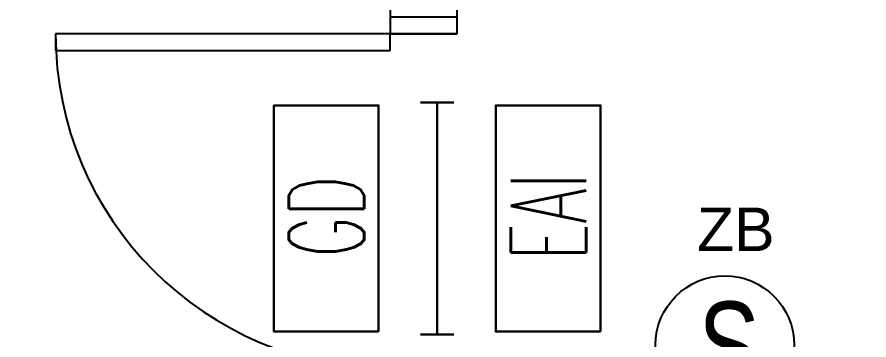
# Model space of a CAD drawing. Header units: millimetres. Extents: x -20146070 to 165023, y -3349561 to 35447.
# Drawn here: x 5571 to 8117, y -15639 to -14675 of the extents above; entities that cross this region are included whole.
import ezdxf
from ezdxf import colors
from ezdxf.entities.mleader import LeaderData, LeaderLine
from ezdxf.enums import TextEntityAlignment as Align
from ezdxf.math import Vec2, Vec3

# ---------------------------------------------------------------- set-up
doc = ezdxf.new("R2010")
doc.units = ezdxf.units.MM
doc.header["$LTSCALE"] = 50
doc.linetypes.add('CONTINOUS', pattern=[0])
for name, color, linetype in [('BLK_2 - 1ST_2ND_STOREY_PLAN$0$0-1', 8, 'Continuous'), ('BLK_2 - 1ST_2ND_STOREY_PLAN$0$A-_DOOR----_E', 8, 'Continuous'), ('BLK_2 - 1ST_2ND_STOREY_PLAN$0$A-_DOOR----_E-1', 8, 'Continuous'), ('BLK_2 - 1ST_2ND_STOREY_PLAN$0$A-_WALLPRTN_E-1', 8, 'Continuous'), ('M-_FM200---_A-_N', 7, 'Continuous'), ('M_FIREALAM-_E-', 10, 'Continuous'), ('NW_GRID LINE', 8, 'Continuous')]:
    doc.layers.add(name, color=color, linetype=linetype)
doc.layers.add('M-_FIREHEAT_E-', color=1, linetype='Continuous', lineweight=30)
doc.styles.add('RomanS', font='romans__.ttf', dxfattribs={"width": 0.75, "height": 40})
doc.styles.add('simplex', font='simplex.shx', dxfattribs={"width": 0.6})

# ---------------------------------------------------------------- blocks, each defined once
blk = doc.blocks.new('BLK_2 - 1ST_2ND_STOREY_PLAN$0$IDA - F - Single - Swing - 1100L X 2200H - B2-TD01-4055580-BLK 2 -1ST STOREY WALL SETTING OUT')
at = {"layer": 'BLK_2 - 1ST_2ND_STOREY_PLAN$0$A-_DOOR----_E'}
for p, q in [((500, 1100), (450, 1100)), ((450, 1100), (450, 100)), ((500, 100), (500, 1100)), ((-500, 100), (-550, 100)), ((-550, 100), (-550, 100)), ((-550, -100), (-550, 100)), ((-500, 100), (-500, 100)), ((-500, -100), (-500, 100)), ((450, 100), (500, 100)), ((550, 100), (500, 100)), ((500, 100), (500, 100)), ((500, -100), (500, 100)), ((550, 100), (550, 100)), ((550, -100), (550, 100)), ((-550, -100), (-550, -100)), ((-550, -100), (-500, -100)), ((-500, -100), (-500, -100)), ((500, -100), (500, -100)), ((500, -100), (550, -100)), ((550, -100), (550, -100))]:
    blk.add_line(p, q, dxfattribs=at)
blk.add_arc((500, 100), 1000, 90, 180, dxfattribs=at)
at = {"layer": 'BLK_2 - 1ST_2ND_STOREY_PLAN$0$A-_DOOR----_E-1'}
for p, q in [((-500, 100), (-550, 100)), ((-550, 100), (-550, -100)), ((-500, -100), (-500, 100)), ((550, 100), (500, 100)), ((500, 100), (500, -100)), ((550, -100), (550, 100)), ((-550, -100), (-500, -100)), ((500, -100), (550, -100))]:
    blk.add_line(p, q, dxfattribs=at)
blk = doc.blocks.new('BLK_2 - 1ST_2ND_STOREY_PLAN$0$1599_DB_A_BLK2_HQ_R21_rvt-1-BLK 2 1ST STOREY PLAN')
at = {"layer": 'BLK_2 - 1ST_2ND_STOREY_PLAN$0$A-_WALLPRTN_E-1'}
for p, q in [((-135486.4, -55377.4), (-135486.4, -57402.4)), ((-135286.4, -57402.4), (-135286.4, -55377.4)), ((-135286.4, -57402.4), (-135486.4, -57402.4))]:
    blk.add_line(p, q, dxfattribs=at)
at = {"layer": 'BLK_2 - 1ST_2ND_STOREY_PLAN$0$A-_DOOR----_E', "rotation": 90}
blk.add_blockref('BLK_2 - 1ST_2ND_STOREY_PLAN$0$IDA - F - Single - Swing - 1100L X 2200H - B2-TD01-4055580-BLK 2 -1ST STOREY WALL SETTING OUT', (-135386.4, -57952.4), dxfattribs=at)
blk = doc.blocks.new('BLK_2 - 1ST_2ND_STOREY_PLAN')
at = {"layer": 'BLK_2 - 1ST_2ND_STOREY_PLAN$0$0-1'}
blk.add_blockref('BLK_2 - 1ST_2ND_STOREY_PLAN$0$1599_DB_A_BLK2_HQ_R21_rvt-1-BLK 2 1ST STOREY PLAN', (0, 0), dxfattribs=at)
blk = doc.blocks.new('GD')
at = {"color": 0, "linetype": 'Continuous', "lineweight": -2}
blk.add_lwpolyline([(-345.4, -147.8), (329.6, -147.8), (329.6, 165.4), (-345.4, 165.4)], close=True, dxfattribs=at)
at = {"color": 7, "linetype": 'Continuous', "lineweight": 18, "style": 'simplex', "width": 0.6}
blk.add_text('GD', height=225, dxfattribs=at).set_placement((-2.3, -104.5), align=Align.CENTER)
blk = doc.blocks.new('EAI')
at = {"color": 0, "linetype": 'Continuous', "lineweight": -2}
blk.add_lwpolyline([(-396.1, -179.4), (278.9, -179.4), (278.9, 133.7), (-396.1, 133.7)], close=True, dxfattribs=at)
at = {"color": 7, "linetype": 'Continuous', "lineweight": 18, "style": 'simplex', "width": 0.6}
blk.add_text('EAI', height=225, dxfattribs=at).set_placement((-53, -136.2), align=Align.CENTER)
blk = doc.blocks.new('SMOKE')
at = {"color": 1}
blk.add_circle((10040707.4, 1663042.6), 202.4, dxfattribs=at)
at = {"color": 7, "linetype": 'CONTINOUS'}
ml = blk.add_multileader_mtext('Standard', dxfattribs=at)
ml.set_content('{\\fArial|b0|i0|c0|p34;S}', color=7, style='RomanS')
ml.set_leader_properties(color=10)
ml.build(insert=Vec2(0, 0))
ml.multileader.update_dxf_attribs({"dogleg_length": 3.34, "arrow_head_size": 171.1, "scale": 50})
ctx = ml.context
ctx.base_point, ctx.scale, ctx.char_height, ctx.arrow_head_size, ctx.landing_gap_size, ctx.plane_origin = Vec3(10040458.9, 1663039.1), 50, 256.669, 171.1, 171.1, Vec3(10036247.2, 1658323.4)
notes = []
notes.append((ctx, [(0, (0, 0, 0), (0, 0), (1, 0), 1, [])]))
ctx.mtext.insert, ctx.mtext.flow_direction = Vec3(10040630, 1663169.6), 5
for ctx, leaders in notes:
    for number, flags, end, landing, length, lines in leaders:
        leader = LeaderData()
        leader.index, (leader.has_last_leader_line, leader.has_dogleg_vector, leader.attachment_direction) = number, flags
        leader.last_leader_point, leader.dogleg_vector, leader.dogleg_length = Vec3(end), Vec3(landing), length
        for number, points, colour, breaks in lines:
            line = LeaderLine()
            line.index, line.vertices, line.color, line.breaks = number, Vec3.list(points), colors.encode_raw_color(colour), breaks
            leader.lines.append(line)
        ctx.leaders.append(leader)

msp = doc.modelspace()

# ---------------------------------------------------------------- linework, layer by layer
at = {"layer": 'M-_FIREHEAT_E-'}
for p, q in [((6777, -14929.4), (6876.9, -14929.4)), ((6827, -15622.9), (6827, -14929.4)), ((6777, -15622.9), (6876.9, -15622.9))]:
    msp.add_line(p, q, dxfattribs=at)

# ---------------------------------------------------------------- block references
at = {"layer": 'M-_FIREHEAT_E-', "rotation": 90}
for name, p in [('GD', (6504.2, -15268.3)), ('EAI', (7135.7, -15217.6))]:
    msp.add_blockref(name, p, dxfattribs=at)
at = {"layer": 'M_FIREALAM-_E-'}
for p, xscale, yscale, zscale in [((-12842896.3, -2136319.2), 1.28, 1.28, 1.28), ((-12837356.5, -2137100.4), 1.28, 1.28, 1.28), ((-12842882.2, -2139119.2), 1.28, 1.28, 1.28), ((-12837356.5, -2141062.9), 1.28, 1.28, 1.28), ((-12844197.6, -2141531.7), 1.28, 1.28, 1.28), ((-12841946.4, -2141531.7), 1.28, 1.28, 1.28), ((-10273997.7, -1718610.1), 1.024, 1.024, 1.024), ((-10272498.3, -1718640.4), 1.024, 1.024, 1.024)]:
    msp.add_blockref('SMOKE', p, dxfattribs=dict(at, xscale=xscale, yscale=yscale, zscale=zscale))
at = {"layer": 'NW_GRID LINE'}
msp.add_blockref('BLK_2 - 1ST_2ND_STOREY_PLAN', (142172.9, 42727.7), dxfattribs=at)

# ---------------------------------------------------------------- texts
at = {"layer": 'M-_FM200---_A-_N', "color": 0, "lineweight": -3, "ltscale": 300, "insert": (7603.3, -15243.5), "char_height": 129.999, "attachment_point": 1}
msp.add_mtext_dynamic_manual_height_columns('{\\f@Arial Unicode MS|b0|i0|c0|p34;ZB}', width=743.082, gutter_width=928.6, heights=[0], dxfattribs=at)

doc.saveas('drawing.dxf')
